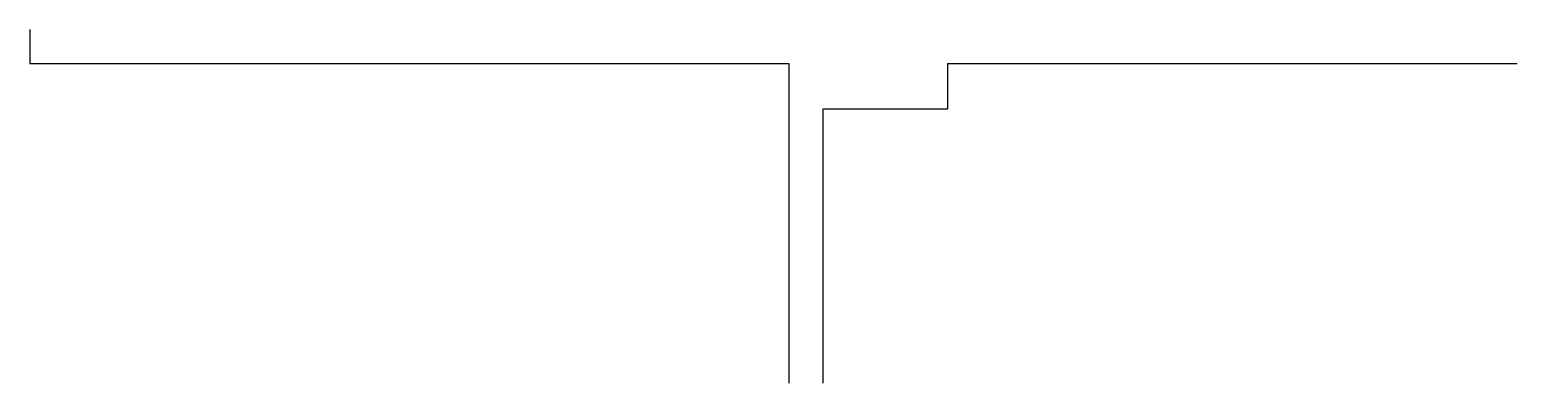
# Model space of a CAD drawing. Header units: millimetres. Extents: x -42253 to 178576, y 88378 to 153500.
# Drawn here: x 81417 to 87982, y 135961 to 137520 of the extents above; entities that cross this region are included whole.
import ezdxf

# ---------------------------------------------------------------- set-up
doc = ezdxf.new("R2010")
doc.units = ezdxf.units.MM
doc.layers.add('NOPLOT', color=191, linetype='Continuous', plot=False)

msp = doc.modelspace()

# ---------------------------------------------------------------- linework, layer by layer
at = {"layer": 'NOPLOT'}
for p, q in [((81417.024, 137521.622), (81417.024, 137371.622)), ((81417.024, 137371.622, 0), (84767.024, 137371.622, 0)), ((84767.024, 137371.622), (84767.024, 135960.769)), ((85467.024, 137371.622, 0), (87982.024, 137371.622, 0)), ((85467.024, 137371.622), (85467.024, 137171.622)), ((84917.024, 137171.622, 0), (85467.024, 137171.622, 0)), ((84917.024, 137171.622), (84917.024, 135960.769))]:
    msp.add_line(p, q, dxfattribs=at)

doc.saveas('drawing.dxf')
